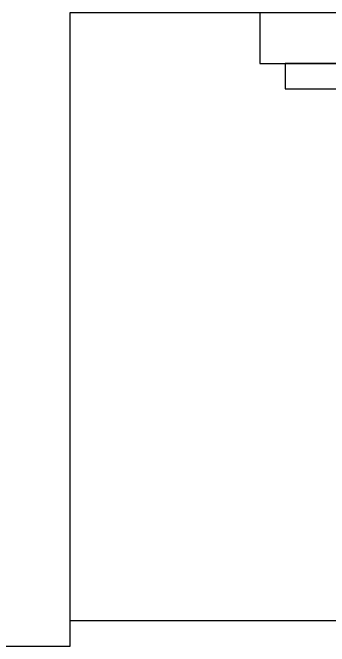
# Model space of a CAD drawing. Extents: x -13345 to 10098, y -1643 to 9113.
# Drawn here: x 6843.81 to 6856.31, y 2969.28 to 2994.28 of the extents above; entities that cross this region are included whole.
import ezdxf

# ---------------------------------------------------------------- set-up
doc = ezdxf.new("R2010")
doc.units = 0
doc.header["$LTSCALE"] = 192
doc.header["$MEASUREMENT"] = 0
for name, color, linetype in [('ARCH-FEATURES', 2, 'CONTINUOUS'), ('ARCH-WALLS-INTERIOR', 1, 'CONTINUOUS'), ('UTILITIES-PLUMB', 2, 'CONTINUOUS')]:
    doc.layers.add(name, color=color, linetype=linetype)

msp = doc.modelspace()

# ---------------------------------------------------------------- linework, layer by layer
at = {"layer": 'ARCH-FEATURES'}
msp.add_line((6995.069, 2970.281), (6846.064, 2970.281), dxfattribs=at)
at = {"layer": 'ARCH-WALLS-INTERIOR'}
for p, q in [((6995.069, 2994.281), (6846.064, 2994.281)), ((6846.064, 2994.281), (6846.064, 2969.281)), ((6846.064, 2969.281), (6822.064, 2969.281))]:
    msp.add_line(p, q, dxfattribs=at)
msp.add_lwpolyline([(6879.566, 2994.281), (6853.566, 2994.281), (6853.566, 2992.281), (6879.566, 2992.281)], close=True, dxfattribs=at)
at = {"layer": 'UTILITIES-PLUMB'}
msp.add_lwpolyline([(6878.566, 2992.281), (6854.566, 2992.281), (6854.566, 2991.281), (6878.566, 2991.281)], close=True, dxfattribs=at)

doc.saveas('drawing.dxf')
